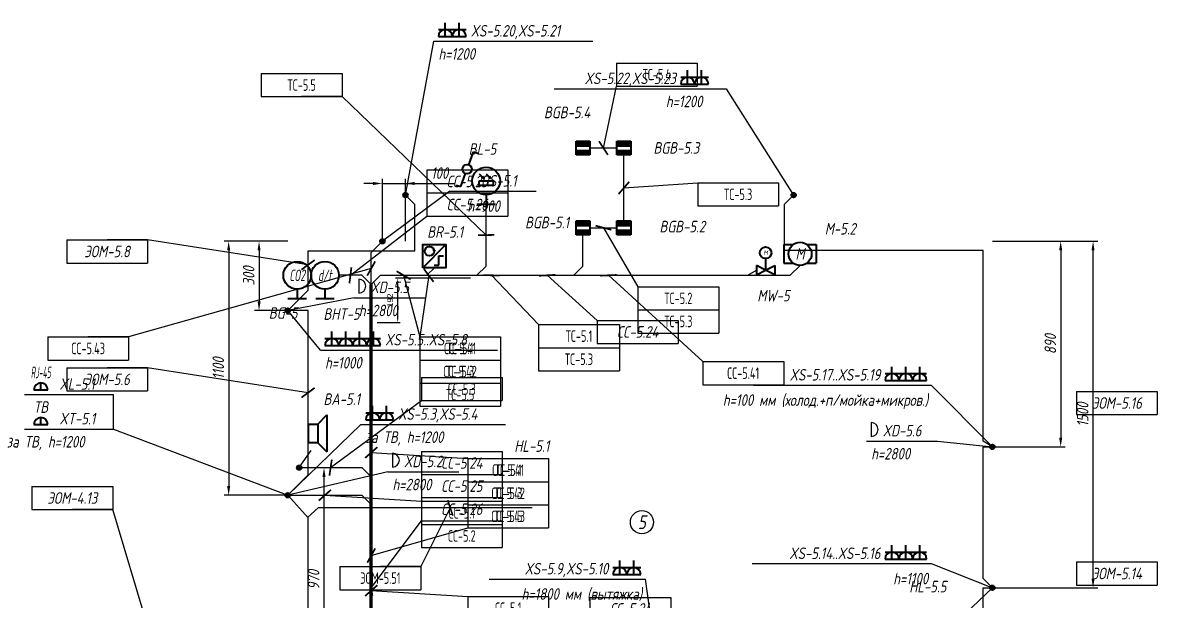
# Model space of a CAD drawing. Header units: millimetres. Extents: x -8189 to 16488, y -6763 to 17206.
# Drawn here: x 11384 to 16295, y 14702 to 17206 of the extents above; entities that cross this region are included whole.
import ezdxf
from ezdxf.enums import TextEntityAlignment as Align

# ---------------------------------------------------------------- set-up
doc = ezdxf.new("R2010")
doc.units = ezdxf.units.MM
doc.linetypes.add('DASHED', pattern=[19.05, 12.7, -6.35])
for name, color, linetype in [('01 Экспликация', 7, 'Continuous'), ('02 Розетки', 7, 'Continuous'), ('04 Освещение', 7, 'Continuous'), ('05 Слаботочка', 7, 'Continuous'), ('06 Авт-ка климата', 7, 'Continuous'), ('07 Авт-ка общая', 7, 'Continuous'), ('08 Пож. и техн. сигн.', 7, 'Continuous'), ('10 Привязка', 7, 'Continuous'), ('12 Трассы и коробки 220', 7, 'Continuous'), ('13 Трассы и коробки слаботочки', 7, 'Continuous'), ('14 Лотки', 7, 'Continuous')]:
    doc.layers.add(name, color=color, linetype=linetype)
doc.layers.add('11 Привязка размеры', color=7, linetype='Continuous', plot=False)
doc.styles.add('GOST typeA', font='GOST_A.TTF')
doc.styles.get("Standard").update_dxf_attribs({"font": 'arial.ttf'})
doc.styles.add('ГОСТ-ISOCPEUR', font='isocpeui.ttf', dxfattribs={"width": 0.8})
doc.linetypes.add('220V_LINE', pattern='A,0.2,-0.05,["~220V",Standard,S=0.1,R=0,X=0,Y=-0.05],-0.4,0.1', length=0.75)
doc.dimstyles.new('ISO-25', dxfattribs={"dimtxt": 2.5, "dimasz": 2.5, "dimexe": 1.25, "dimexo": 0.625, "dimtad": 1, "dimtxsty": 'Standard', "dimcen": 2.5, "dimadec": 0, "dimazin": 0, "dimtfac": 1, "dimtmove": 0, "dimatfit": 3, "dimfxl": 1, "dimarcsym": 0})

# ---------------------------------------------------------------- blocks, each defined once
blk = doc.blocks.new('электродвигатель')
at = {"color": 0, "lineweight": -2}
for p, q in [((0, 4), (0, 0)), ((0, 4), (2, 4)), ((5, 4), (7, 4)), ((7, 4), (7, 0)), ((0, 0), (2, 0)), ((5, 0), (7, 0))]:
    blk.add_line(p, q, dxfattribs=at)
blk.add_circle((3.5, 2), 2.5, dxfattribs=at)
at = {"color": 0, "lineweight": -2, "style": 'ГОСТ-ISOCPEUR', "width": 0.8}
blk.add_text('M', height=2.5, rotation=360, dxfattribs=at).set_placement((3.5, 2), align=Align.MIDDLE_CENTER)
blk = doc.blocks.new('энкодер')
at = {"color": 0, "lineweight": -2}
for p, q in [((0, 0), (5, 5)), ((2.43, 3.56), (2.2, 3.9)), ((2.43, 3.56), (2.66, 3.9)), ((3.48, 0.56), (3.48, 2.56)), ((3.48, 2.56), (4.48, 2.56)), ((2.48, 0.56), (3.48, 0.56))]:
    blk.add_line(p, q, dxfattribs=at)
blk.add_lwpolyline([(0, 0), (0, 5), (5, 5), (5, 0)], close=True, dxfattribs=at)
blk.add_circle((1.43, 3.56), 1, dxfattribs=at)
blk = doc.blocks.new('датчик CO2')
at = {"color": 0, "lineweight": -2}
for p, q in [((-2, 0), (2, 0)), ((0, 2), (0, 0))]:
    blk.add_line(p, q, dxfattribs=at)
blk.add_circle((0, 5), 3, dxfattribs=at)
at = {"color": 0, "lineweight": -2, "style": 'ГОСТ-ISOCPEUR', "width": 0.6}
blk.add_text('CO2', height=2.5, rotation=360, dxfattribs=at).set_placement((-0.01, 5), align=Align.MIDDLE_CENTER)
blk = doc.blocks.new('геркон')
at = {"lineweight": -2}
for points in [[(3, 2), (3, 3), (0, 3), (0, 2)], [(3, 0), (3, 1), (0, 1), (0, 0)]]:
    blk.add_hatch(color=0, dxfattribs=at).paths.add_polyline_path(points)
at = {"color": 0, "lineweight": -2}
for p, q in [((0, 0), (0, 3)), ((0, 3), (3, 3)), ((3, 3), (3, 0)), ((0, 2), (3, 2)), ((0, 1), (3, 1)), ((3, 0), (0, 0))]:
    blk.add_line(p, q, dxfattribs=at)
blk = doc.blocks.new('вентиль с электроприводом')
at = {"color": 0, "linetype": 'DASHED', "lineweight": -2}
blk.add_line((0, 2.5), (0, 0), dxfattribs=at)
at = {"color": 0, "lineweight": -2}
for points in [[(-2, 1), (-2, -1), (0, 0), (-2, 1)], [(2, 1), (2, -1), (0, 0), (2, 1)]]:
    blk.add_lwpolyline(points, dxfattribs=at)
blk.add_circle((0, 3.75), 1.25, dxfattribs=at)
at = {"color": 0, "lineweight": -2, "style": 'ГОСТ-ISOCPEUR', "width": 0.8}
blk.add_text('M', height=1, rotation=360, dxfattribs=at).set_placement((0, 3.75), align=Align.MIDDLE_CENTER)
blk = doc.blocks.new('розетка скрытая трехполюсная')
at = {"color": 0, "lineweight": -2}
for p, q in [((0, 0), (0, 3)), ((-1.5, 1.5), (1.5, 1.5)), ((-1.5, 0), (1.5, 0))]:
    blk.add_line(p, q, dxfattribs=at)
blk.add_arc((0, 0), 1.5, 0, 180, dxfattribs=at)
blk = doc.blocks.new('*D143')
at = {"layer": '11 Привязка размеры', "color": 0, "lineweight": -2}
for p, q in [((15581.2, 16260.1), (16037.1, 16260.1)), ((16017.1, 14800.1), (16017.1, 16220.1)), ((15581.2, 14760.1), (16037.1, 14760.1))]:
    blk.add_line(p, q, dxfattribs=at)
at = {"layer": '11 Привязка размеры', "color": 0}
for points in [[(16023.7, 16220.1), (16010.4, 16220.1), (16017.1, 16260.1)], [(16010.4, 14800.1), (16023.7, 14800.1), (16017.1, 14760.1)]]:
    blk.add_solid(points, dxfattribs=at)
at = {"layer": 'Defpoints', "color": 0}
for p in [(15581.2, 16260.1), (16017.1, 16260.1), (15581.2, 14760.1)]:
    blk.add_point(p, dxfattribs=at)
at = {"layer": '11 Привязка размеры', "color": 0, "insert": (15972.1, 15510.1), "char_height": 50, "attachment_point": 5, "rotation": 90, "style": 'ГОСТ-ISOCPEUR'}
blk.add_mtext('1500', dxfattribs=at)
blk = doc.blocks.new('*D144')
at = {"layer": '11 Привязка размеры', "color": 0, "lineweight": -2}
for p, q in [((15581.2, 16260.1), (15897, 16260.1)), ((15877, 16220.1), (15877, 15410)), ((15581.2, 15370), (15897, 15370))]:
    blk.add_line(p, q, dxfattribs=at)
at = {"layer": '11 Привязка размеры', "color": 0}
for points in [[(15883.7, 16220.1), (15870.3, 16220.1), (15877, 16260.1)], [(15870.3, 15410), (15883.7, 15410), (15877, 15370)]]:
    blk.add_solid(points, dxfattribs=at)
at = {"layer": 'Defpoints', "color": 0}
for p in [(15581.2, 16260.1), (15581.2, 15370), (15877, 15370)]:
    blk.add_point(p, dxfattribs=at)
at = {"layer": '11 Привязка размеры', "color": 0, "insert": (15832, 15815), "char_height": 50, "attachment_point": 5, "rotation": 90, "style": 'ГОСТ-ISOCPEUR'}
blk.add_mtext('890', dxfattribs=at)
blk = doc.blocks.new('*D145')
at = {"layer": '11 Привязка размеры', "color": 0, "lineweight": -2}
for p, q in [((12901.2, 16510.1), (12861.2, 16510.1)), ((12941.2, 16260.1), (12941.2, 16530.1)), ((12941.2, 16510.1), (13256.5, 16510.1)), ((12941.2, 16510.1), (13041.2, 16510.1)), ((13041.2, 16260.1), (13041.2, 16530.1))]:
    blk.add_line(p, q, dxfattribs=at)
at = {"layer": '11 Привязка размеры', "color": 0}
for points in [[(12901.2, 16503.4), (12901.2, 16516.8), (12941.2, 16510.1)], [(13081.2, 16516.8), (13081.2, 16503.4), (13041.2, 16510.1)]]:
    blk.add_solid(points, dxfattribs=at)
at = {"layer": 'Defpoints', "color": 0}
for p in [(13041.2, 16510.1), (12941.2, 16260.1), (13041.2, 16260.1)]:
    blk.add_point(p, dxfattribs=at)
at = {"layer": '11 Привязка размеры', "color": 0, "insert": (13188.9, 16555.1), "char_height": 50, "attachment_point": 5, "style": 'ГОСТ-ISOCPEUR'}
blk.add_mtext('100', dxfattribs=at)
blk = doc.blocks.new('*D146')
at = {"layer": '11 Привязка размеры', "color": 0, "lineweight": -2}
for p, q in [((12531.2, 16260.1), (12387.3, 16260.1)), ((12407.3, 16220.1), (12407.3, 16000.1)), ((12531.2, 15960.1), (12387.3, 15960.1))]:
    blk.add_line(p, q, dxfattribs=at)
at = {"layer": '11 Привязка размеры', "color": 0}
for points in [[(12414, 16220.1), (12400.7, 16220.1), (12407.3, 16260.1)], [(12400.7, 16000.1), (12414, 16000.1), (12407.3, 15960.1)]]:
    blk.add_solid(points, dxfattribs=at)
at = {"layer": 'Defpoints', "color": 0}
for p in [(12531.2, 16260.1), (12407.3, 15960.1), (12531.2, 15960.1)]:
    blk.add_point(p, dxfattribs=at)
at = {"layer": '11 Привязка размеры', "color": 0, "insert": (12362.3, 16110.1), "char_height": 50, "attachment_point": 5, "rotation": 90, "style": 'ГОСТ-ISOCPEUR'}
blk.add_mtext('300', dxfattribs=at)
blk = doc.blocks.new('*D147')
at = {"layer": '11 Привязка размеры', "color": 0, "lineweight": -2}
for p, q in [((12531.2, 16260.1), (12255.8, 16260.1)), ((12275.8, 16220.1), (12275.8, 15200.6)), ((12531.2, 15160.6), (12255.8, 15160.6))]:
    blk.add_line(p, q, dxfattribs=at)
at = {"layer": '11 Привязка размеры', "color": 0}
for points in [[(12282.5, 16220.1), (12269.1, 16220.1), (12275.8, 16260.1)], [(12269.1, 15200.6), (12282.5, 15200.6), (12275.8, 15160.6)]]:
    blk.add_solid(points, dxfattribs=at)
at = {"layer": 'Defpoints', "color": 0}
for p in [(12531.2, 16260.1), (12275.8, 15160.6), (12531.2, 15160.6)]:
    blk.add_point(p, dxfattribs=at)
at = {"layer": '11 Привязка размеры', "color": 0, "insert": (12230.8, 15710.3), "char_height": 50, "attachment_point": 5, "rotation": 90, "style": 'ГОСТ-ISOCPEUR'}
blk.add_mtext('1100', dxfattribs=at)
blk = doc.blocks.new('*D166')
at = {"layer": '11 Привязка размеры', "color": 0, "lineweight": -2}
for p, q in [((12581.2, 15280.1), (12708.4, 15280.1)), ((12688.4, 14350.1), (12688.4, 15240.1)), ((12581.2, 14310.1), (12708.4, 14310.1))]:
    blk.add_line(p, q, dxfattribs=at)
at = {"layer": '11 Привязка размеры', "color": 0}
for points in [[(12695.1, 15240.1), (12681.8, 15240.1), (12688.4, 15280.1)], [(12681.8, 14350.1), (12695.1, 14350.1), (12688.4, 14310.1)]]:
    blk.add_solid(points, dxfattribs=at)
at = {"layer": 'Defpoints', "color": 0}
for p in [(12581.2, 15280.1), (12688.4, 15280.1), (12581.2, 14310.1)]:
    blk.add_point(p, dxfattribs=at)
at = {"layer": '11 Привязка размеры', "color": 0, "insert": (12643.4, 14795.1), "char_height": 50, "attachment_point": 5, "rotation": 90, "style": 'ГОСТ-ISOCPEUR'}
blk.add_mtext('970', dxfattribs=at)
blk = doc.blocks.new('фотоэлемент')
at = {"color": 0, "lineweight": -2}
for p, q in [((-1.48, 6.52), (-0.51, 5.55)), ((-0.51, 5.55), (-1.02, 5.74)), ((-0.51, 5.55), (-0.7, 6.06)), ((0.02, 6.52), (0.99, 5.55)), ((0.99, 5.55), (0.48, 5.74)), ((0.99, 5.55), (0.8, 6.06)), ((-2, 0), (2, 0)), ((0, 2), (0, 0))]:
    blk.add_line(p, q, dxfattribs=at)
blk.add_lwpolyline([(-1.5, 5), (1.5, 5), (1.5, 4), (-1.5, 4)], close=True, dxfattribs=at)
blk.add_circle((0, 5), 3, dxfattribs=at)
blk = doc.blocks.new('коробка коммутационная')
at = {"color": 0}
blk.add_line((0, 3), (0, 0), dxfattribs=at)
blk.add_arc((0, 1.5), 1.5, 270, 90, dxfattribs=at)
blk = doc.blocks.new('*T241')
at = {"layer": '02 Розетки', "color": 0, "lineweight": -2}
for p, q in [((0, 0), (350, 0)), ((0, 0), (0, -100)), ((350, 0), (350, -100)), ((0, -100), (350, -100))]:
    blk.add_line(p, q, dxfattribs=at)
at = {"layer": '02 Розетки', "color": 0, "insert": (175, -50), "char_height": 50, "width": 330, "attachment_point": 5, "style": 'ГОСТ-ISOCPEUR'}
blk.add_mtext('{ЭОМ-4.13}', dxfattribs=at)
blk = doc.blocks.new('*T248')
at = {"layer": '02 Розетки', "color": 0, "lineweight": -2}
for p, q in [((0, 0), (350, 0)), ((0, 0), (0, -100)), ((350, 0), (350, -100)), ((0, -100), (350, -100))]:
    blk.add_line(p, q, dxfattribs=at)
at = {"layer": '02 Розетки', "color": 0, "insert": (175, -50), "char_height": 50, "width": 330, "attachment_point": 5, "style": 'ГОСТ-ISOCPEUR'}
blk.add_mtext('{ЭОМ-5.6}', dxfattribs=at)
blk = doc.blocks.new('*T249')
at = {"layer": '02 Розетки', "color": 0, "lineweight": -2}
for p, q in [((0, 0), (350, 0)), ((0, 0), (0, -100)), ((350, 0), (350, -100)), ((0, -100), (350, -100))]:
    blk.add_line(p, q, dxfattribs=at)
at = {"layer": '02 Розетки', "color": 0, "insert": (175, -50), "char_height": 50, "width": 330, "attachment_point": 5, "style": 'ГОСТ-ISOCPEUR'}
blk.add_mtext('{ЭОМ-5.8}', dxfattribs=at)
blk = doc.blocks.new('*T253')
at = {"layer": '02 Розетки', "color": 0, "lineweight": -2}
for p, q in [((0, 0), (350, 0)), ((0, 0), (0, -100)), ((350, 0), (350, -100)), ((0, -100), (350, -100))]:
    blk.add_line(p, q, dxfattribs=at)
at = {"layer": '02 Розетки', "color": 0, "insert": (175, -50), "char_height": 50, "width": 330, "attachment_point": 5, "style": 'ГОСТ-ISOCPEUR'}
blk.add_mtext('{ЭОМ-5.14}', dxfattribs=at)
blk = doc.blocks.new('*T254')
at = {"layer": '02 Розетки', "color": 0, "lineweight": -2}
for p, q in [((0, 0), (350, 0)), ((0, 0), (0, -100)), ((350, 0), (350, -100)), ((0, -100), (350, -100))]:
    blk.add_line(p, q, dxfattribs=at)
at = {"layer": '02 Розетки', "color": 0, "insert": (175, -50), "char_height": 50, "width": 330, "attachment_point": 5, "style": 'ГОСТ-ISOCPEUR'}
blk.add_mtext('{ЭОМ-5.16}', dxfattribs=at)
blk = doc.blocks.new('*T420')
at = {"layer": '04 Освещение', "color": 0, "lineweight": -2}
for p, q in [((0, 0), (350, 0)), ((0, 0), (0, -100)), ((350, 0), (350, -100)), ((0, -100), (350, -100))]:
    blk.add_line(p, q, dxfattribs=at)
at = {"layer": '04 Освещение', "color": 0, "insert": (175, -50), "char_height": 50, "width": 330, "attachment_point": 5, "style": 'GOST typeA'}
blk.add_mtext('{\\W0.8;ЭОМ-5.51}', dxfattribs=at)
blk = doc.blocks.new('датчик температуры и влажности')
at = {"color": 0, "lineweight": -2}
for p, q in [((-2, 0), (2, 0)), ((0, 2), (0, 0))]:
    blk.add_line(p, q, dxfattribs=at)
blk.add_circle((0, 5), 3, dxfattribs=at)
at = {"color": 0, "lineweight": -2, "style": 'ГОСТ-ISOCPEUR', "width": 0.6}
blk.add_text('d/t', height=2.5, rotation=360, dxfattribs=at).set_placement((-0.01, 5), align=Align.MIDDLE_CENTER)
blk = doc.blocks.new('кнопка жалюзи')
at = {"color": 0, "lineweight": -2}
for p, q in [((0.35, 0.94), (1.39, 3.78)), ((1.39, 3.78), (2.34, 3.45)), ((-1.39, -3.78), (-0.35, -0.94)), ((-2.34, -3.45), (-1.39, -3.78))]:
    blk.add_line(p, q, dxfattribs=at)
blk.add_circle((0, 0), 1, dxfattribs=at)
blk = doc.blocks.new('громкоговоритель')
at = {"color": 0, "lineweight": -2}
for p, q in [((2, 2), (4, 4)), ((4, 4), (4, -4)), ((0, -2), (0, 2)), ((0, 2), (2, 2)), ((2, 2), (2, -2)), ((2, -2), (0, -2)), ((2, -2), (4, -4))]:
    blk.add_line(p, q, dxfattribs=at)
blk = doc.blocks.new('розетка RJ-45')
at = {"color": 0, "lineweight": -2}
for p, q in [((-1.5, 0), (1.5, 0)), ((0, 0), (0, 1.5))]:
    blk.add_line(p, q, dxfattribs=at)
blk.add_arc((0, 0), 1.5, 0, 180, dxfattribs=at)
at = {"color": 0, "lineweight": -2, "style": 'ГОСТ-ISOCPEUR', "width": 0.4}
blk.add_text('RJ-45', height=2.5, dxfattribs=at).set_placement((0, 2.5), align=Align.CENTER)
blk = doc.blocks.new('розетка ТВ')
at = {"color": 0, "lineweight": -2}
for p, q in [((-1.5, 0), (1.5, 0)), ((0, 0), (0, 1.5))]:
    blk.add_line(p, q, dxfattribs=at)
blk.add_arc((0, 0), 1.5, 0, 180, dxfattribs=at)
at = {"color": 0, "lineweight": -2, "style": 'ГОСТ-ISOCPEUR', "width": 0.8}
blk.add_text('ТВ', height=2.5, dxfattribs=at).set_placement((0, 2.5), align=Align.CENTER)
blk = doc.blocks.new('*T494')
at = {"layer": '07 Авт-ка общая', "color": 0, "lineweight": -2}
for p, q in [((0, 0), (350, 0)), ((0, 0), (0, -300)), ((350, 0), (350, -300)), ((0, -100), (350, -100)), ((0, -200), (350, -200)), ((0, -300), (350, -300))]:
    blk.add_line(p, q, dxfattribs=at)
at = {"layer": '07 Авт-ка общая', "color": 0, "char_height": 50, "width": 330, "attachment_point": 5, "style": 'GOST typeA'}
for s, insert in [('{\\W0.8;СС-5.41}', (175, -50)), ('{\\W0.8;СС-5.42}', (175, -150)), ('{\\W0.8;СС-5.43}', (175, -250))]:
    blk.add_mtext(s, dxfattribs=dict(at, insert=insert))
blk = doc.blocks.new('*T569')
at = {"layer": '06 Авт-ка климата', "color": 0, "lineweight": -2}
for p, q in [((0, 0), (350, 0)), ((0, 0), (0, -300)), ((350, 0), (350, -300)), ((0, -100), (350, -100)), ((0, -200), (350, -200)), ((0, -300), (350, -300))]:
    blk.add_line(p, q, dxfattribs=at)
at = {"layer": '06 Авт-ка климата', "color": 0, "char_height": 50, "width": 330, "attachment_point": 5, "style": 'ГОСТ-ISOCPEUR'}
for s, insert in [('{СС-5.24}', (175, -50)), ('{СС-5.25}', (175, -150)), ('{СС-5.26}', (175, -250))]:
    blk.add_mtext(s, dxfattribs=dict(at, insert=insert))
blk = doc.blocks.new('*T587')
at = {"layer": '06 Авт-ка климата', "color": 0, "lineweight": -2}
for p, q in [((0, 0), (350, 0)), ((0, 0), (0, -300)), ((350, 0), (350, -300)), ((0, -100), (350, -100)), ((0, -200), (350, -200)), ((0, -300), (350, -300))]:
    blk.add_line(p, q, dxfattribs=at)
at = {"layer": '06 Авт-ка климата', "color": 0, "char_height": 50, "width": 330, "attachment_point": 5, "style": 'ГОСТ-ISOCPEUR'}
for s, insert in [('{СС-5.24}', (175, -50)), ('{СС-5.25}', (175, -150)), ('{СС-5.26}', (175, -250))]:
    blk.add_mtext(s, dxfattribs=dict(at, insert=insert))
blk = doc.blocks.new('*T616')
at = {"layer": '06 Авт-ка климата', "color": 0, "lineweight": -2}
for p, q in [((0, 0), (350, 0)), ((0, 0), (0, -100)), ((350, 0), (350, -100)), ((0, -100), (350, -100))]:
    blk.add_line(p, q, dxfattribs=at)
at = {"layer": '06 Авт-ка климата', "color": 0, "insert": (175, -50), "char_height": 50, "width": 330, "attachment_point": 5, "style": 'ГОСТ-ISOCPEUR'}
blk.add_mtext('{СС-5.24}', dxfattribs=at)
blk = doc.blocks.new('*T617')
at = {"layer": '06 Авт-ка климата', "color": 0, "lineweight": -2}
for p, q in [((0, 0), (350, 0)), ((0, 0), (0, -200)), ((350, 0), (350, -200)), ((0, -100), (350, -100)), ((0, -200), (350, -200))]:
    blk.add_line(p, q, dxfattribs=at)
at = {"layer": '06 Авт-ка климата', "color": 0, "char_height": 50, "width": 330, "attachment_point": 5, "style": 'ГОСТ-ISOCPEUR'}
for s, insert in [('{СС-5.25}', (175, -50)), ('{СС-5.26}', (175, -150))]:
    blk.add_mtext(s, dxfattribs=dict(at, insert=insert))
blk = doc.blocks.new('*T667')
at = {"layer": '05 Слаботочка', "color": 0, "lineweight": -2}
for p, q in [((0, 0), (350, 0)), ((0, 0), (0, -200)), ((350, 0), (350, -200)), ((0, -100), (350, -100)), ((0, -200), (350, -200))]:
    blk.add_line(p, q, dxfattribs=at)
at = {"layer": '05 Слаботочка', "color": 0, "char_height": 50, "width": 330, "attachment_point": 5, "style": 'GOST typeA'}
for s, insert in [('{\\W0.8;СС-5.1}', (175, -50)), ('{\\W0.8;СС-5.2}', (175, -150))]:
    blk.add_mtext(s, dxfattribs=dict(at, insert=insert))
blk = doc.blocks.new('*T668')
at = {"layer": '05 Слаботочка', "color": 0, "lineweight": -2}
for p, q in [((0, 0), (350, 0)), ((0, 0), (0, -300)), ((350, 0), (350, -300)), ((0, -100), (350, -100)), ((0, -200), (350, -200)), ((0, -300), (350, -300))]:
    blk.add_line(p, q, dxfattribs=at)
at = {"layer": '05 Слаботочка', "color": 0, "char_height": 50, "width": 330, "attachment_point": 5, "style": 'GOST typeA'}
for s, insert in [('{\\W0.8;СС-5.1}', (175, -50)), ('{\\W0.8;СС-5.2}', (175, -150)), ('{\\W0.8;СС-5.3}', (175, -250))]:
    blk.add_mtext(s, dxfattribs=dict(at, insert=insert))
blk = doc.blocks.new('*T670')
at = {"layer": '05 Слаботочка', "color": 0, "lineweight": -2}
for p, q in [((0, 0), (350, 0)), ((0, 0), (0, -100)), ((350, 0), (350, -100)), ((0, -100), (350, -100))]:
    blk.add_line(p, q, dxfattribs=at)
at = {"layer": '05 Слаботочка', "color": 0, "insert": (175, -50), "char_height": 50, "width": 330, "attachment_point": 5, "style": 'GOST typeA'}
blk.add_mtext('{\\W0.8;СС-5.3}', dxfattribs=at)
blk = doc.blocks.new('*T698')
at = {"layer": '07 Авт-ка общая', "color": 0, "lineweight": -2}
for p, q in [((0, 0), (350, 0)), ((0, 0), (0, -100)), ((350, 0), (350, -100)), ((0, -100), (350, -100))]:
    blk.add_line(p, q, dxfattribs=at)
at = {"layer": '07 Авт-ка общая', "color": 0, "insert": (175, -50), "char_height": 50, "width": 330, "attachment_point": 5, "style": 'GOST typeA'}
blk.add_mtext('{\\W0.8;СС-5.41}', dxfattribs=at)
blk = doc.blocks.new('*T699')
at = {"layer": '07 Авт-ка общая', "color": 0, "lineweight": -2}
for p, q in [((0, 0), (350, 0)), ((0, 0), (0, -200)), ((350, 0), (350, -200)), ((0, -100), (350, -100)), ((0, -200), (350, -200))]:
    blk.add_line(p, q, dxfattribs=at)
at = {"layer": '07 Авт-ка общая', "color": 0, "char_height": 50, "width": 330, "attachment_point": 5, "style": 'GOST typeA'}
for s, insert in [('{\\W0.8;СС-5.41}', (175, -50)), ('{\\W0.8;СС-5.42}', (175, -150))]:
    blk.add_mtext(s, dxfattribs=dict(at, insert=insert))
blk = doc.blocks.new('*T700')
at = {"layer": '07 Авт-ка общая', "color": 0, "lineweight": -2}
for p, q in [((0, 0), (350, 0)), ((0, 0), (0, -100)), ((350, 0), (350, -100)), ((0, -100), (350, -100))]:
    blk.add_line(p, q, dxfattribs=at)
at = {"layer": '07 Авт-ка общая', "color": 0, "insert": (175, -50), "char_height": 50, "width": 330, "attachment_point": 5, "style": 'GOST typeA'}
blk.add_mtext('{\\W0.8;СС-5.43}', dxfattribs=at)
blk = doc.blocks.new('*T718')
at = {"layer": '08 Пож. и техн. сигн.', "color": 0, "lineweight": -2}
for p, q in [((0, 0), (350, 0)), ((0, 0), (0, -300)), ((350, 0), (350, -300)), ((0, -100), (350, -100)), ((0, -200), (350, -200)), ((0, -300), (350, -300))]:
    blk.add_line(p, q, dxfattribs=at)
at = {"layer": '08 Пож. и техн. сигн.', "color": 0, "char_height": 50, "width": 330, "attachment_point": 5, "style": 'GOST typeA'}
for s, insert in [('{\\W0.8;ТС-5.1}', (175, -50)), ('{\\W0.8;ТС-5.3}', (175, -150)), ('{\\W0.8;ТС-5.5}', (175, -250))]:
    blk.add_mtext(s, dxfattribs=dict(at, insert=insert))
blk = doc.blocks.new('*T731')
at = {"layer": '08 Пож. и техн. сигн.', "color": 0, "lineweight": -2}
for p, q in [((0, 0), (350, 0)), ((0, 0), (0, -200)), ((350, 0), (350, -200)), ((0, -100), (350, -100)), ((0, -200), (350, -200))]:
    blk.add_line(p, q, dxfattribs=at)
at = {"layer": '08 Пож. и техн. сигн.', "color": 0, "char_height": 50, "width": 330, "attachment_point": 5, "style": 'GOST typeA'}
for s, insert in [('{\\W0.8;ТС-5.1}', (175, -50)), ('{\\W0.8;ТС-5.3}', (175, -150))]:
    blk.add_mtext(s, dxfattribs=dict(at, insert=insert))
blk = doc.blocks.new('*T732')
at = {"layer": '08 Пож. и техн. сигн.', "color": 0, "lineweight": -2}
for p, q in [((0, 0), (350, 0)), ((0, 0), (0, -300)), ((350, 0), (350, -300)), ((0, -100), (350, -100)), ((0, -200), (350, -200)), ((0, -300), (350, -300))]:
    blk.add_line(p, q, dxfattribs=at)
at = {"layer": '08 Пож. и техн. сигн.', "color": 0, "char_height": 50, "width": 330, "attachment_point": 5, "style": 'GOST typeA'}
for s, insert in [('{\\W0.8;ТС-5.1}', (175, -50)), ('{\\W0.8;ТС-5.3}', (175, -150)), ('{\\W0.8;ТС-5.5}', (175, -250))]:
    blk.add_mtext(s, dxfattribs=dict(at, insert=insert))
blk = doc.blocks.new('*T733')
at = {"layer": '08 Пож. и техн. сигн.', "color": 0, "lineweight": -2}
for p, q in [((0, 0), (350, 0)), ((0, 0), (0, -100)), ((350, 0), (350, -100)), ((0, -100), (350, -100))]:
    blk.add_line(p, q, dxfattribs=at)
at = {"layer": '08 Пож. и техн. сигн.', "color": 0, "insert": (175, -50), "char_height": 50, "width": 330, "attachment_point": 5, "style": 'GOST typeA'}
blk.add_mtext('{\\W0.8;ТС-5.5}', dxfattribs=at)
blk = doc.blocks.new('*T775')
at = {"layer": '08 Пож. и техн. сигн.', "color": 0, "lineweight": -2}
for p, q in [((0, 0), (350, 0)), ((0, 0), (0, -200)), ((350, 0), (350, -200)), ((0, -100), (350, -100)), ((0, -200), (350, -200))]:
    blk.add_line(p, q, dxfattribs=at)
at = {"layer": '08 Пож. и техн. сигн.', "color": 0, "char_height": 50, "width": 330, "attachment_point": 5, "style": 'GOST typeA'}
for s, insert in [('{\\W0.8;ТС-5.2}', (175, -50)), ('{\\W0.8;ТС-5.3}', (175, -150))]:
    blk.add_mtext(s, dxfattribs=dict(at, insert=insert))
blk = doc.blocks.new('*T776')
at = {"layer": '08 Пож. и техн. сигн.', "color": 0, "lineweight": -2}
for p, q in [((0, 0), (350, 0)), ((0, 0), (0, -100)), ((350, 0), (350, -100)), ((0, -100), (350, -100))]:
    blk.add_line(p, q, dxfattribs=at)
at = {"layer": '08 Пож. и техн. сигн.', "color": 0, "insert": (175, -50), "char_height": 50, "width": 330, "attachment_point": 5, "style": 'GOST typeA'}
blk.add_mtext('{\\W0.8;ТС-5.3}', dxfattribs=at)
blk = doc.blocks.new('*T777')
at = {"layer": '08 Пож. и техн. сигн.', "color": 0, "lineweight": -2}
for p, q in [((0, 0), (350, 0)), ((0, 0), (0, -100)), ((350, 0), (350, -100)), ((0, -100), (350, -100))]:
    blk.add_line(p, q, dxfattribs=at)
at = {"layer": '08 Пож. и техн. сигн.', "color": 0, "insert": (175, -50), "char_height": 50, "width": 330, "attachment_point": 5, "style": 'GOST typeA'}
blk.add_mtext('{\\W0.8;ТС-5.4}', dxfattribs=at)
blk = doc.blocks.new('*D815')
at = {"layer": '14 Лотки', "color": 0, "lineweight": -2}
for p, q in [((13321.9, 16100.1), (12997.4, 16100.1)), ((13007.4, 15928.6), (13007.4, 16080.1)), ((12917.8, 15908.6), (13017.4, 15908.6))]:
    blk.add_line(p, q, dxfattribs=at)
at = {"layer": '14 Лотки', "color": 0}
for points in [[(13010.8, 16080.1), (13004.1, 16080.1), (13007.4, 16100.1)], [(13004.1, 15928.6), (13010.8, 15928.6), (13007.4, 15908.6)]]:
    blk.add_solid(points, dxfattribs=at)
at = {"layer": 'Defpoints', "color": 0}
for p in [(13007.4, 16100.1), (13321.9, 16100.1), (12917.8, 15908.6)]:
    blk.add_point(p, dxfattribs=at)
at = {"layer": '14 Лотки', "color": 0, "insert": (12974.9, 16004.4), "char_height": 25, "attachment_point": 5, "rotation": 90}
blk.add_mtext('192', dxfattribs=at)

msp = doc.modelspace()

# ---------------------------------------------------------------- hatches: boundary and pattern name
at = {"layer": '02 Розетки'}
for points in [[(13031.2, 16460.1, 1), (13051.2, 16460.1, 1)], [(14711.2, 16460.1, 1), (14731.2, 16460.1, 1)]]:
    msp.add_hatch(color=256, dxfattribs=at).paths.add_polyline_path(points)
at = {"layer": '05 Слаботочка'}
msp.add_hatch(color=256, dxfattribs=at).paths.add_polyline_path([(12571.2, 15280.1, 1), (12591.2, 15280.1, 1)])
at = {"layer": '07 Авт-ка общая'}
msp.add_hatch(color=256, dxfattribs=at).paths.add_polyline_path([(12931.2, 16260.1, 1), (12951.2, 16260.1, 1)])
at = {"layer": '10 Привязка'}
msp.add_hatch(color=256, dxfattribs=at).paths.add_polyline_path([(12521.2, 15160.6, 1), (12541.2, 15160.6, 1)])
at = {"layer": '12 Трассы и коробки 220'}
for points in [[(12521.2, 15960.1, 1), (12541.2, 15960.1, 1)], [(15571.2, 15370, 1), (15591.2, 15370, 1)], [(15571.2, 14760.1, 1), (15591.2, 14760.1, 1)]]:
    msp.add_hatch(color=256, dxfattribs=at).paths.add_polyline_path(points)

# ---------------------------------------------------------------- linework, layer by layer
at = {"layer": '01 Экспликация'}
msp.add_circle((14064.4, 15044.1), 50, dxfattribs=at)
at = {"layer": '02 Розетки'}
for p, q in [((13041.2, 16460.1), (13163.5, 17126.1)), ((13163.5, 17126.1), (13852.4, 17126.1)), ((13684.1, 16920.2), (14428.9, 16920.2)), ((14428.9, 16920.2), (14721.2, 16460.1)), ((12672.6, 15788.9), (12531.2, 15960.1)), ((12672.6, 15788.9), (13439.3, 15788.9)), ((14547.6, 15637.1), (15316.8, 15637.1)), ((15316.8, 15637.1), (15581.2, 15370)), ((12848.2, 15467.3), (12531.2, 15160.6)), ((12848.2, 15467.3), (13474.2, 15467.3)), ((15036.6, 15395.3), (15344, 15395.3)), ((15344, 15395.3), (15581.2, 15370)), ((14541.3, 14864.6), (15316.8, 14864.6)), ((15316.8, 14864.6), (15581.2, 14760.1)), ((13402.9, 14797.7), (14079.1, 14797.7)), ((14079.1, 14797.7), (14251.2, 13560.1)), ((15344, 14533.9), (15581.2, 14760.1))]:
    msp.add_line(p, q, dxfattribs=at)
at = {"layer": '02 Розетки', "linetype": '220V_LINE', "ltscale": 200, "flags": 128}
for points in [[(12531.2, 15960.1), (12619.4, 16048.3), (12619.4, 16219.2), (13082.2, 16219.2), (13082.2, 16419.2), (13041.2, 16460.1)], [(15581.2, 15370), (15541.2, 15394.2), (15541.2, 16220.1), (14681.2, 16220.1), (14681.2, 16420.1), (14721.2, 16460.1)]]:
    msp.add_lwpolyline(points, dxfattribs=at)
at = {"layer": '02 Розетки', "lineweight": 40}
for centre in [(13041.2, 16460.1), (14721.2, 16460.1)]:
    msp.add_circle(centre, 10, dxfattribs=at)
at = {"layer": '04 Освещение', "linetype": '220V_LINE', "ltscale": 200, "flags": 128}
msp.add_lwpolyline([(13589.8, 15105.7), (12662.7, 15105.7), (12617.2, 15064.8)], dxfattribs=at)
at = {"layer": '05 Слаботочка'}
for p, q in [((11392.4, 15597.2), (11776.6, 15597.2)), ((11776.6, 15447.2), (11776.6, 15597.2)), ((11392.4, 15447.2), (11776.6, 15447.2)), ((11776.6, 15447.2), (12531.2, 15160.6)), ((12581.2, 15280.1), (12632.4, 15354.8))]:
    msp.add_line(p, q, dxfattribs=at)
for points in [[(12581.2, 15280.1), (12852.8, 15280.1), (12892.8, 15240.1)], [(12531.2, 15160.6), (12852.8, 15160.6), (12892.8, 15120.6)]]:
    msp.add_lwpolyline(points, dxfattribs=at)
at = {"layer": '05 Слаботочка', "lineweight": 40}
msp.add_circle((12581.2, 15280.1), 10, dxfattribs=at)
at = {"layer": '06 Авт-ка климата'}
for points in [[(12892.8, 16072.6), (12852.8, 16112.6), (12752.5, 16112.6)], [(12892.8, 16072.6), (12932.8, 16112.6), (14522.4, 16112.6), (14559.7, 16135.3)]]:
    msp.add_lwpolyline(points, dxfattribs=at)
at = {"layer": '07 Авт-ка общая'}
for q in [(12941.2, 16260.1), (13606.6, 16476.7)]:
    msp.add_line((13232.4, 16476.7), q, dxfattribs=at)
for points in [[(12892.8, 16072.6), (12892.8, 16211.7), (12941.2, 16260.1)], [(12892.8, 16072.6), (12932.8, 16112.6), (13133.2, 16112.6), (13166.2, 16145.6)], [(13133.2, 16112.6), (14705.9, 16112.6), (14748.9, 16155.6)]]:
    msp.add_lwpolyline(points, dxfattribs=at)
at = {"layer": '07 Авт-ка общая', "lineweight": 40}
msp.add_circle((12941.2, 16260.1), 10, dxfattribs=at)
at = {"layer": '08 Пож. и техн. сигн.'}
for points in [[(13956.5, 16663.5), (13839.3, 16663.5)], [(13986.5, 16348.5), (13986.5, 16633.5)], [(12892.8, 16072.6), (12932.8, 16112.6), (13350.2, 16112.6), (13390.2, 16152.6), (13390.2, 16421)], [(13839.3, 16318.5), (13956.5, 16318.5)], [(13350.2, 16112.6), (13769.3, 16112.6), (13809.3, 16152.6), (13809.3, 16288.5)]]:
    msp.add_lwpolyline(points, dxfattribs=at)
at = {"layer": '10 Привязка', "lineweight": 40}
msp.add_circle((12531.2, 15160.6), 10, dxfattribs=at)
at = {"layer": '12 Трассы и коробки 220'}
for p, q in [((12819, 16015.5), (12531.2, 15960.1)), ((12819, 16015.5), (13126.3, 16015.5)), ((12964.5, 15262.1), (12531.2, 15160.6)), ((12964.5, 15262.1), (13271.8, 15262.1))]:
    msp.add_line(p, q, dxfattribs=at)
at = {"layer": '12 Трассы и коробки 220', "linetype": '220V_LINE', "ltscale": 200, "flags": 128}
for points in [[(12531.2, 15160.6), (12619.4, 15248.8), (12619.4, 15960.1), (12531.2, 15960.1)], [(15581.2, 14760.1), (15541.2, 14800.1), (15541.2, 15370), (15581.2, 15370)], [(13601.2, 13340.1), (13561.2, 13380.1), (12619.4, 13380.1), (12619.4, 15062.4), (12531.2, 15160.6)], [(14551.2, 13560.1), (14591.2, 13600.1), (15541.2, 13600.1), (15541.2, 14760.1), (15581.2, 14760.1)]]:
    msp.add_lwpolyline(points, dxfattribs=at)
at = {"layer": '12 Трассы и коробки 220', "lineweight": 40}
for centre in [(12531.2, 15960.1), (15581.2, 15370), (15581.2, 14760.1)]:
    msp.add_circle(centre, 10, dxfattribs=at)
at = {"layer": '13 Трассы и коробки слаботочки', "lineweight": 100}
msp.add_lwpolyline([(12598.5, 10036.5), (12598.5, 13128.9), (12892.8, 13423.2), (12892.8, 16072.6)], dxfattribs=at)

# ---------------------------------------------------------------- block references
for name, p in [('*T777', (13954.1, 17031.2)), ('*T733', (12416.7, 16986.1)), ('*T617', (13133.9, 16569)), ('*T776', (14306.2, 16513.1)), ('*T249', (11574.6, 16265.8)), ('*T775', (14047.2, 16062.9)), ('*T616', (13871.2, 15917.7)), ('*T731', (13617, 15899.4)), ('*T700', (11492.9, 15846)), ('*T699', (13102.7, 15846)), ('*T732', (13102.7, 15846)), ('*T698', (14328.1, 15739.1)), ('*T248', (11574.6, 15712.3)), ('*T670', (13110, 15670.2)), ('*T254', (15945.2, 15609.8)), ('*T569', (13110, 15350.3)), ('*T494', (13310.8, 15319.3)), ('*T718', (13310.8, 15319.3)), ('*T241', (11424.3, 15198.6)), ('*T667', (13110, 15134.5)), ('*T420', (12757.4, 14851.9)), ('*T253', (15945.2, 14871.9)), ('*T668', (13310.8, 14721.9)), ('*T587', (13839.6, 14718.7))]:
    msp.add_blockref(name, p)
at = {"layer": '02 Розетки', "color": 1, "lineweight": 40, "xscale": 20, "yscale": 20, "zscale": 20}
for p in [(13213.5, 17146.1), (13273.5, 17146.1), (14262.2, 16940.2), (14322.2, 16940.2), (12722.6, 15808.9), (12782.6, 15808.9), (12842.6, 15808.9), (12902.6, 15808.9), (15146.8, 15657.1), (15206.8, 15657.1), (15266.8, 15657.1), (12899, 15487.3), (12959, 15487.3), (15146.8, 14884.6), (15206.8, 14884.6), (15266.8, 14884.6), (13969.1, 14817.7), (14029.1, 14817.7)]:
    msp.add_blockref('розетка скрытая трехполюсная', p, dxfattribs=at)
at = {"layer": '02 Розетки', "xscale": 20, "yscale": 20, "zscale": 20}
msp.add_blockref('коробка коммутационная', (15056.6, 15415.3), dxfattribs=at)
at = {"layer": '05 Слаботочка', "color": 6, "lineweight": 40, "xscale": 20, "yscale": 20, "zscale": 20}
for name, p in [('розетка RJ-45', (11463.1, 15617.2)), ('розетка ТВ', (11463.1, 15467.2))]:
    msp.add_blockref(name, p, dxfattribs=at)
at = {"layer": '05 Слаботочка', "lineweight": 40, "xscale": 20, "yscale": 20, "zscale": 20}
msp.add_blockref('громкоговоритель', (12621.3, 15428.1), dxfattribs=at)
at = {"layer": '06 Авт-ка климата', "color": 2, "lineweight": 40, "xscale": 20, "yscale": 20, "zscale": 20}
msp.add_blockref('вентиль с электроприводом', (14599.7, 16135.3), dxfattribs=at)
at = {"layer": '06 Авт-ка климата', "lineweight": 40, "xscale": 20, "yscale": 20, "zscale": 20}
for name, p in [('датчик CO2', (12572.5, 16012.6)), ('датчик температуры и влажности', (12692.5, 16012.6))]:
    msp.add_blockref(name, p, dxfattribs=at)
at = {"layer": '07 Авт-ка общая', "lineweight": 40, "xscale": 20, "yscale": 20, "zscale": 20}
for name, p in [('кнопка жалюзи', (13307.9, 16572.2)), ('электродвигатель', (14678.9, 16165.6)), ('энкодер', (13116.2, 16145.6))]:
    msp.add_blockref(name, p, dxfattribs=at)
at = {"layer": '08 Пож. и техн. сигн.', "lineweight": 40, "xscale": 20, "yscale": 20, "zscale": 20}
for name, p in [('геркон', (13779.3, 16633.5)), ('геркон', (13956.5, 16633.5)), ('фотоэлемент', (13390.2, 16421)), ('геркон', (13779.3, 16288.5)), ('геркон', (13956.5, 16288.5))]:
    msp.add_blockref(name, p, dxfattribs=at)
at = {"layer": '12 Трассы и коробки 220', "xscale": 20, "yscale": 20, "zscale": 20}
for p in [(12839, 16035.5), (12984.5, 15282.1)]:
    msp.add_blockref('коробка коммутационная', p, dxfattribs=at)

# ---------------------------------------------------------------- texts
at = {"layer": '01 Экспликация', "style": 'ГОСТ-ISOCPEUR', "width": 0.8}
msp.add_text('5', height=60, dxfattribs=at).set_placement((14064.4, 15044.1), align=Align.MIDDLE)
at = {"layer": '02 Розетки', "linetype": 'Continuous', "style": 'ГОСТ-ISOCPEUR', "width": 0.8}
for s, p in [('XS-5.20,XS-5.21', (13323.5, 17146.1)), ('h=1200', (13183.5, 17046)), ('h=1200', (14167.9, 16840.2)), ('XS-5.5..XS-5.8', (12952.6, 15808.9)), ('h=1000', (12692.6, 15708.9)), ('XS-5.3,XS-5.4', (13009, 15487.3)), ('за ТВ, h=1200', (12868.2, 15387.2)), ('XD-5.6', (15106.6, 15415.3)), ('h=2800', (15056.6, 15315.3))]:
    msp.add_text(s, height=50, dxfattribs=at).set_placement(p)
for s, p in [('XS-5.22,XS-5.23', (14212.2, 16940.2)), ('XS-5.17..XS-5.19', (15096.8, 15657.1)), ('h=100 мм (холод.+п/мойка+микров.)', (15303.6, 15547.5)), ('XS-5.14..XS-5.16', (15096.8, 14884.6)), ('XS-5.9,XS-5.10', (13919.1, 14817.7)), ('h=1100', (15303.6, 14775)), ('h=1800 мм (вытяжка)', (14065.8, 14708.2))]:
    msp.add_text(s, height=50, dxfattribs=at).set_placement(p, align=Align.RIGHT)
at = {"layer": '04 Освещение', "linetype": 'Continuous', "style": 'ГОСТ-ISOCPEUR', "width": 0.8}
for s, p in [('HL-5.1', (13663.9, 15348.5)), ('HL-5.5', (15382.4, 14740.2))]:
    msp.add_text(s, height=50, dxfattribs=at).set_placement(p, align=Align.RIGHT)
at = {"layer": '05 Слаботочка', "linetype": 'Continuous', "style": 'ГОСТ-ISOCPEUR', "width": 0.8}
for s, p in [('XL-5.1', (11543.1, 15617.2)), ('XT-5.1', (11543.1, 15467.2)), ('за ТВ, h=1200', (11314.9, 15367.1))]:
    msp.add_text(s, height=50, dxfattribs=at).set_placement(p)
msp.add_text('BA-5.1', height=50, dxfattribs=at).set_placement((12844.5, 15551.6), align=Align.RIGHT)
at = {"layer": '06 Авт-ка климата', "linetype": 'Continuous', "style": 'ГОСТ-ISOCPEUR', "width": 0.8}
for s, p in [('MW-5', (14703.8, 15999.3)), ('BG-5', (12574, 15924.4)), ('BHT-5', (12842.7, 15919.9))]:
    msp.add_text(s, height=50, dxfattribs=at).set_placement(p, align=Align.RIGHT)
at = {"layer": '07 Авт-ка общая', "linetype": 'Continuous', "style": 'ГОСТ-ISOCPEUR', "width": 0.8}
msp.add_text('QS-5.1', height=50, dxfattribs=at).set_placement((13367.4, 16496.7))
for s, p in [('h=900', (13450, 16387.1)), ('BR-5.1', (13290.7, 16275.3)), ('M-5.2', (14990.6, 16289))]:
    msp.add_text(s, height=50, dxfattribs=at).set_placement(p, align=Align.RIGHT)
at = {"layer": '08 Пож. и техн. сигн.', "linetype": 'Continuous', "style": 'ГОСТ-ISOCPEUR', "width": 0.8}
for s, p in [('BGB-5.4', (13840.9, 16792.6)), ('BL-5', (13434.1, 16634.2)), ('BGB-5.3', (14312.9, 16639.2)), ('BGB-5.1', (13749.2, 16316.3)), ('BGB-5.2', (14338.2, 16298.6))]:
    msp.add_text(s, height=50, dxfattribs=at).set_placement(p, align=Align.RIGHT)
at = {"layer": '12 Трассы и коробки 220', "linetype": 'Continuous', "style": 'ГОСТ-ISOCPEUR', "width": 0.8}
for s, p in [('XD-5.5', (12889, 16035.5)), ('h=2800', (12839, 15935.4)), ('XD-5.2', (13034.5, 15282.1)), ('h=2800', (12984.5, 15182))]:
    msp.add_text(s, height=50, dxfattribs=at).set_placement(p)

# ---------------------------------------------------------------- dimensions: what is measured, and where the dimension line sits
at = {"layer": '11 Привязка размеры'}
dim = msp.add_linear_dim(base=(13041.2, 16510.1), p1=(12941.2, 16260.1), p2=(13041.2, 16260.1), dimstyle='ISO-25', override={"dimtxt": 50, "dimasz": 40, "dimexe": 20, "dimexo": 0, "dimgap": 20, "dimdec": 0, "dimtxsty": 'ГОСТ-ISOCPEUR'}, dxfattribs=at)
dim.commit()
dim.dimension.update_dxf_attribs({"geometry": '*D145', "text_midpoint": (13188.9, 16555.1)})
for base, p1, p2, picture, middle in [((12275.7889, 15160.5622), (12531.2344, 16260.1153), (12531.2344, 15160.5622), '*D147', (12230.7889, 15710.3387)), ((12407.3, 15960.1), (12531.2, 16260.1), (12531.2, 15960.1), '*D146', (12362.3, 16110.1)), ((12688.4, 15280.1), (12581.2, 14310.1), (12581.2, 15280.1), '*D166', (12643.4, 14795.1))]:
    dim = msp.add_linear_dim(base=base, p1=p1, p2=p2, angle=90, dimstyle='ISO-25', override={"dimtxt": 50, "dimasz": 40, "dimexe": 20, "dimexo": 0, "dimgap": 20, "dimdec": 0, "dimtxsty": 'ГОСТ-ISOCPEUR'}, dxfattribs=at)
    dim.commit()
    dim.dimension.update_dxf_attribs({"geometry": picture, "text_midpoint": middle})
for base, p1, p2, picture, middle in [((16017.1, 16260.1), (15581.2, 14760.1), (15581.2, 16260.1), '*D143', (16017.1, 15510.1)), ((15877, 15370), (15581.2, 16260.1), (15581.2, 15370), '*D144', (15877, 15815))]:
    dim = msp.add_linear_dim(base=base, p1=p1, p2=p2, angle=90, dimstyle='ISO-25', override={"dimtxt": 50, "dimasz": 40, "dimexe": 20, "dimexo": 0, "dimgap": 20, "dimdec": 0, "dimtxsty": 'ГОСТ-ISOCPEUR'}, dxfattribs=at)
    dim.commit()
    dim.dimension.update_dxf_attribs({"geometry": picture, "text_midpoint": middle, "dimtype": 160})
at = {"layer": '14 Лотки'}
dim = msp.add_linear_dim(base=(13007.4376829, 16100.1152621), p1=(12917.8484776, 15908.6152621), p2=(13321.8594026, 16100.1152621), angle=90, dimstyle='ISO-25', override={"dimtxt": 25, "dimasz": 20, "dimexe": 10, "dimexo": 0, "dimgap": 20, "dimdec": 0}, dxfattribs=at)
dim.commit()
dim.dimension.update_dxf_attribs({"geometry": '*D815', "text_midpoint": (12974.9376829, 16004.3652621)})

# ---------------------------------------------------------------- leaders
at = {"layer": '02 Розетки'}
for points in [[(12619.4, 16157.9), (11924.6, 16265.8), (11749.6, 16265.8)], [(12619.4, 15604.4), (11924.6, 15712.3), (11749.6, 15712.3)], [(11990.2, 14376.2), (11774.3, 15098.6), (11599.3, 15098.6)]]:
    msp.add_leader(points, dimstyle='ISO-25', override={"dimasz": 50, "dimgap": 1, "dimtad": 0, "dimldrblk": 'ArchTick'}, dxfattribs=at)
at = {"layer": '04 Освещение'}
msp.add_leader([(13234.9, 15105.7), (13107.4, 14851.9), (12932.4, 14851.9)], dimstyle='ISO-25', override={"dimasz": 50, "dimgap": 1, "dimtad": 0, "dimldrblk": 'ArchTick'}, dxfattribs=at)
at = {"layer": '05 Слаботочка'}
for points in [[(12717, 15280.1), (13110, 15570.2), (13285, 15570.2)], [(12692, 15160.6), (13110, 15134.5), (13285, 15134.5)], [(12892.8, 14747.9), (13310.8, 14721.9), (13485.8, 14721.9)]]:
    msp.add_leader(points, dimstyle='ISO-25', override={"dimasz": 50, "dimgap": 1, "dimtad": 0, "dimldrblk": 'ArchTick'}, dxfattribs=at)
at = {"layer": '06 Авт-ка климата'}
for points in [[(12802.7, 16112.6), (13133.9, 16369), (13308.9, 16369)], [(13654.1, 16112.6), (13871.2, 15917.7), (14046.2, 15917.7)], [(12892.8, 14760.3), (13110, 15050.3), (13285, 15050.3)]]:
    msp.add_leader(points, dimstyle='ISO-25', override={"dimasz": 50, "dimgap": 1, "dimtad": 0, "dimldrblk": 'ArchTick'}, dxfattribs=at)
at = {"layer": '07 Авт-ка общая'}
for points in [[(13897.9, 16318.5), (14047.2, 16062.9), (14222.2, 16062.9)], [(12892.8, 16142.2), (11842.9, 15846), (11667.9, 15846)], [(13033, 16112.6), (13102.7, 15846), (13277.7, 15846)], [(13033, 16112.6), (13102.7, 15846), (13277.7, 15846)], [(13919.5, 16112.6), (14328.1, 15739.1), (14503.1, 15739.1)], [(12892.8, 14899.5), (13310.8, 15019.3), (13485.8, 15019.3)]]:
    msp.add_leader(points, dimstyle='ISO-25', override={"dimasz": 50, "dimgap": 1, "dimtad": 0, "dimldrblk": 'ArchTick'}, dxfattribs=at)
at = {"layer": '08 Пож. и техн. сигн.'}
for points in [[(13897.9, 16663.5), (13954.1, 16931.2), (14129.1, 16931.2)], [(13390.2, 16286.8), (12766.7, 16886.1), (12591.7, 16886.1)], [(13986.5, 16491), (14306.2, 16513.1), (14481.2, 16513.1)], [(13897.9, 16318.5), (14047.2, 16062.9), (14222.2, 16062.9)], [(13141.5, 16112.6), (13102.7, 15846), (13277.7, 15846)], [(13412.8, 16112.6), (13617, 15899.4), (13792, 15899.4)], [(12892.8, 15345.4), (13310.8, 15319.3), (13485.8, 15319.3)]]:
    msp.add_leader(points, dimstyle='ISO-25', override={"dimasz": 50, "dimgap": 1, "dimtad": 0, "dimldrblk": 'ArchTick'}, dxfattribs=at)

doc.saveas('drawing.dxf')
